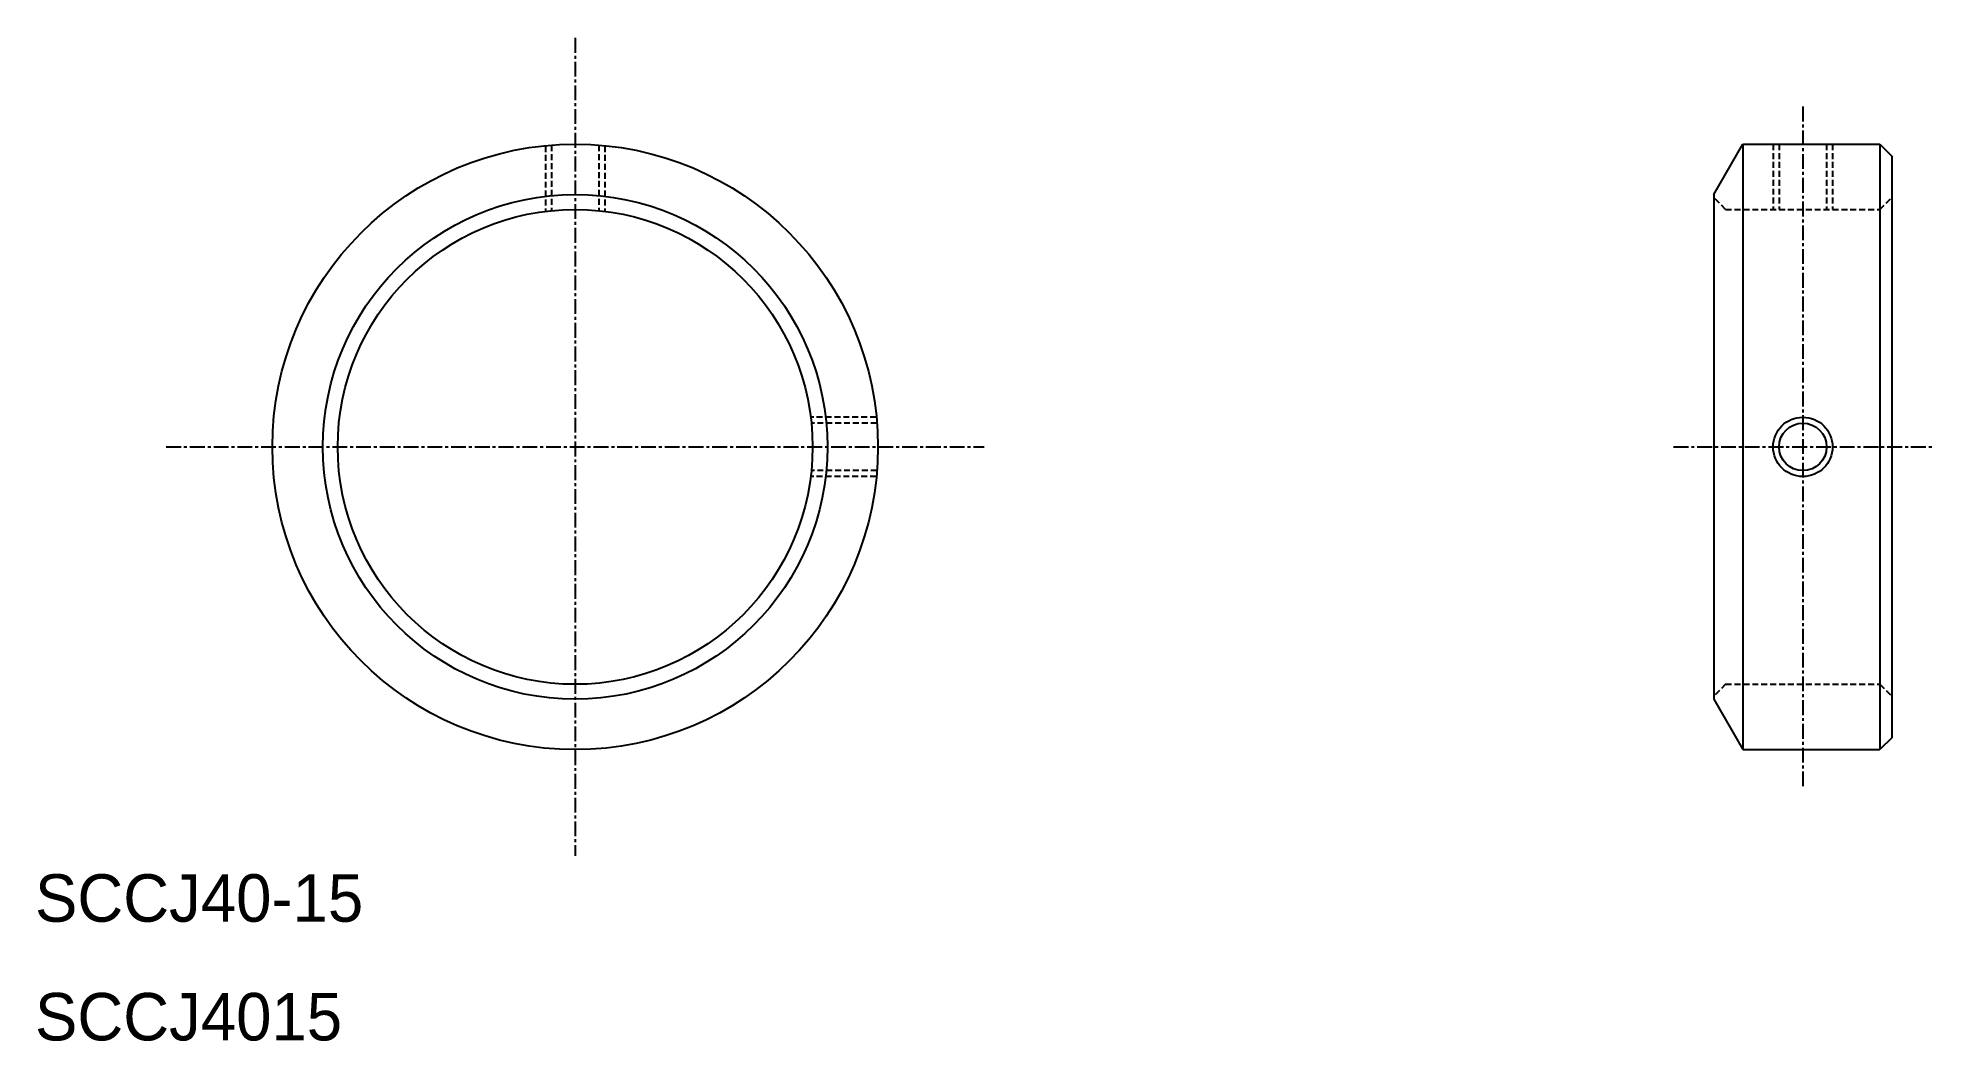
# Model space of a CAD drawing. Extents: x 10 to 170, y 10 to 94.
import ezdxf

# ---------------------------------------------------------------- set-up
doc = ezdxf.new("R2010")
doc.units = 0
doc.linetypes.add('CENTER', pattern=[2, 1.25, -0.25, 0.25, -0.25])
doc.linetypes.add('DASHED', pattern=[0.75, 0.5, -0.25])
doc.layers.get('0').update_dxf_attribs({"linetype": 'CONTINUOUS'})
doc.layers.add('CENTER', color=1, linetype='CENTER')

msp = doc.modelspace()

# ---------------------------------------------------------------- linework, layer by layer
at = {"color": 3, "linetype": 'DASHED'}
for p, q in [((53, 85.34), (53, 79.84)), ((53.5, 85.4), (53.5, 79.9)), ((57.5, 85.4), (57.5, 79.9)), ((58, 85.34), (58, 79.84)), ((156.41, 85.5), (156.41, 80)), ((156.91, 85.5), (156.91, 80)), ((160.91, 85.5), (160.91, 80)), ((161.41, 85.5), (161.41, 80)), ((152.41, 80), (151.41, 81)), ((152.41, 80), (165.41, 80)), ((165.41, 80), (166.41, 81)), ((80.84, 62.5), (75.34, 62.5)), ((80.9, 62), (75.4, 62)), ((80.84, 57.5), (75.34, 57.5)), ((80.9, 58), (75.4, 58)), ((152.41, 40), (151.41, 39)), ((152.41, 40), (165.41, 40)), ((165.41, 40), (166.41, 39))]:
    msp.add_line(p, q, dxfattribs=at)
at = {"color": 7, "linetype": 'CONTINUOUS'}
for p, q in [((151.41, 81.25), (153.86, 85.5)), ((153.86, 85.5), (153.86, 34.5)), ((153.86, 85.5), (165.41, 85.5)), ((165.41, 85.5), (166.41, 84.5)), ((165.41, 85.5), (165.41, 34.5)), ((166.41, 84.5), (166.41, 35.5)), ((151.41, 81.25), (151.41, 38.75)), ((156.41, 40), (156.41, 40)), ((158.91, 40), (158.91, 40)), ((151.41, 38.75), (153.86, 34.5)), ((166.41, 35.5), (165.41, 34.5)), ((153.86, 34.5), (165.41, 34.5))]:
    msp.add_line(p, q, dxfattribs=at)
for centre, radius in [((55.5, 60), 25.5), ((55.5, 60), 21.25), ((55.5, 60), 20), ((158.91, 60), 2)]:
    msp.add_circle(centre, radius, dxfattribs=at)
at = {"color": 3, "linetype": 'CONTINUOUS'}
msp.add_circle((158.91, 60), 2.5, dxfattribs=at)
at = {"layer": 'CENTER', "color": 1, "linetype": 'CENTER'}
for p, q in [((55.5, 94.45), (55.5, 25.55)), ((158.91, 88.66), (158.91, 31.34)), ((21.05, 60), (89.95, 60)), ((148.02, 60), (169.8, 60))]:
    msp.add_line(p, q, dxfattribs=at)

# ---------------------------------------------------------------- texts
at = {"color": 7, "linetype": 'CONTINUOUS'}
for s, p in [('SCCJ40-15', (10, 20)), ('SCCJ4015', (10, 10))]:
    msp.add_text(s, height=4, dxfattribs=at).set_placement(p)

doc.saveas('drawing.dxf')
